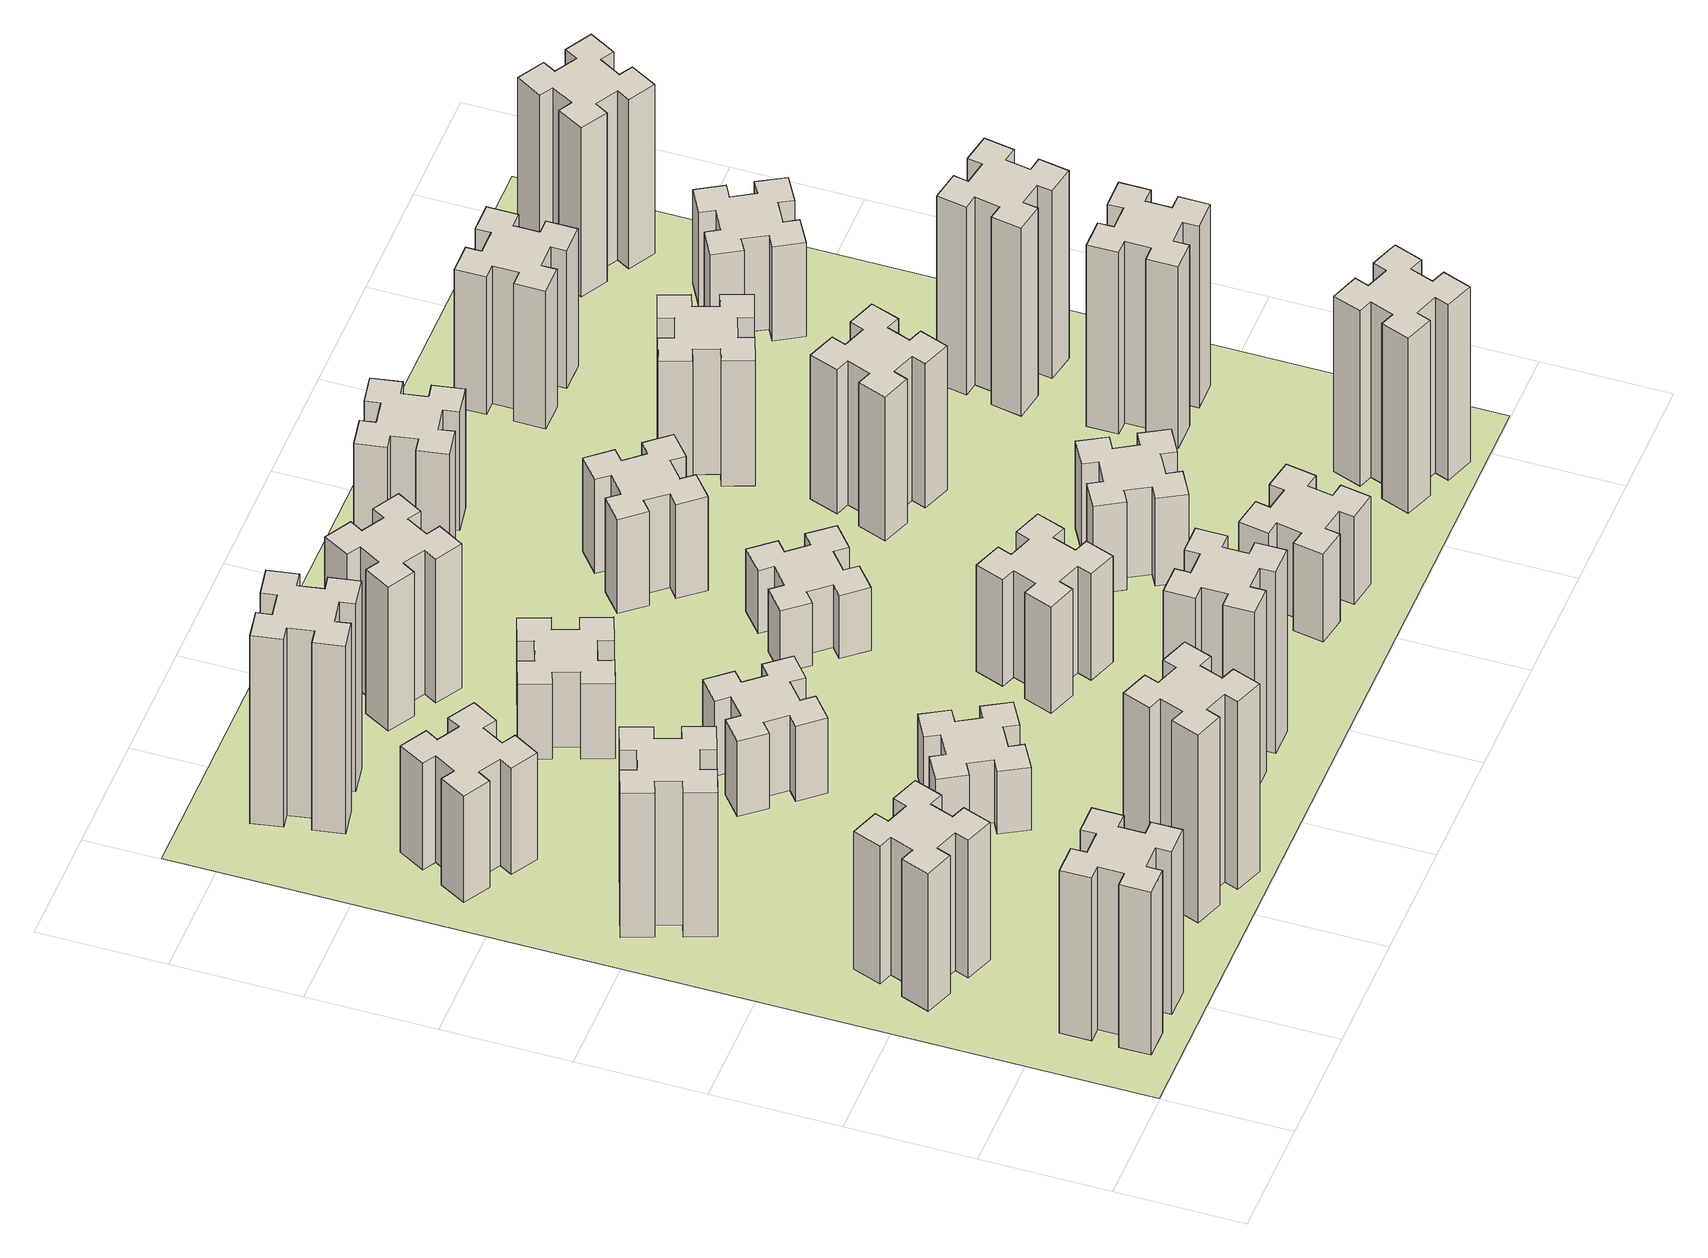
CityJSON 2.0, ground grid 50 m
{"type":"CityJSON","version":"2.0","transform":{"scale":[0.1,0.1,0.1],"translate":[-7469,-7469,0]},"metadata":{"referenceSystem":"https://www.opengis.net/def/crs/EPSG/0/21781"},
"CityObjects":{
"building1":{"type":"Building","attributes":{"class":"1000","function":"1000","usage":"1000","yearOfConstruction":2016,"roofType":"1000","measuredHeight":78,"storeysAboveGround":30,"storeysBelowGround":0},"geometry":[{"type":"Solid","lod":"1","boundaries":[[[[0,1,2,3,4,5,6,7,8,9,10,11,12,13,14,15,16,17,18,19]],[[17,16,20,21]],[[16,15,22,20]],[[15,14,23,22]],[[14,13,24,23]],[[13,12,25,24]],[[12,11,26,25]],[[11,10,27,26]],[[10,9,28,27]],[[9,8,29,28]],[[8,7,30,29]],[[7,6,31,30]],[[6,5,32,31]],[[5,4,33,32]],[[4,3,34,33]],[[3,2,35,34]],[[2,1,36,35]],[[1,0,37,36]],[[0,19,38,37]],[[19,18,39,38]],[[18,17,21,39]],[[24,25,26,27,28,29,30,31,32,33,34,35,36,37,38,39,21,20,22,23]]]]}]},
"building2":{"type":"Building","attributes":{"class":"1000","function":"1000","usage":"1000","yearOfConstruction":2016,"roofType":"1000","measuredHeight":66,"storeysAboveGround":30,"storeysBelowGround":0},"geometry":[{"type":"Solid","lod":"1","boundaries":[[[[40,41,42,43,44,45,46,47,48,49,50,51,52,53,54,55,56,57,58,59]],[[57,56,60,61]],[[56,55,62,60]],[[55,54,63,62]],[[54,53,64,63]],[[53,52,65,64]],[[52,51,66,65]],[[51,50,67,66]],[[50,49,68,67]],[[49,48,69,68]],[[48,47,70,69]],[[47,46,71,70]],[[46,45,72,71]],[[45,44,73,72]],[[44,43,74,73]],[[43,42,75,74]],[[42,41,76,75]],[[41,40,77,76]],[[40,59,78,77]],[[59,58,79,78]],[[58,57,61,79]],[[64,65,66,67,68,69,70,71,72,73,74,75,76,77,78,79,61,60,62,63]]]]}]},
"building3":{"type":"Building","attributes":{"class":"1000","function":"1000","usage":"1000","yearOfConstruction":2016,"roofType":"1000","measuredHeight":69,"storeysAboveGround":30,"storeysBelowGround":0},"geometry":[{"type":"Solid","lod":"1","boundaries":[[[[80,81,82,83,84,85,86,87,88,89,90,91,92,93,94,95,96,97,98,99]],[[97,96,100,101]],[[96,95,102,100]],[[95,94,103,102]],[[94,93,104,103]],[[93,92,105,104]],[[92,91,106,105]],[[91,90,107,106]],[[90,89,108,107]],[[89,88,109,108]],[[88,87,110,109]],[[87,86,111,110]],[[86,85,112,111]],[[85,84,113,112]],[[84,83,114,113]],[[83,82,115,114]],[[82,81,116,115]],[[81,80,117,116]],[[80,99,118,117]],[[99,98,119,118]],[[98,97,101,119]],[[104,105,106,107,108,109,110,111,112,113,114,115,116,117,118,119,101,100,102,103]]]]}]},
"building4":{"type":"Building","attributes":{"class":"1000","function":"1000","usage":"1000","yearOfConstruction":2016,"roofType":"1000","measuredHeight":51,"storeysAboveGround":30,"storeysBelowGround":0},"geometry":[{"type":"Solid","lod":"1","boundaries":[[[[120,121,122,123,124,125,126,127,128,129,130,131,132,133,134,135,136,137,138,139]],[[137,136,140,141]],[[136,135,142,140]],[[135,134,143,142]],[[134,133,144,143]],[[133,132,145,144]],[[132,131,146,145]],[[131,130,147,146]],[[130,129,148,147]],[[129,128,149,148]],[[128,127,150,149]],[[127,126,151,150]],[[126,125,152,151]],[[125,124,153,152]],[[124,123,154,153]],[[123,122,155,154]],[[122,121,156,155]],[[121,120,157,156]],[[120,139,158,157]],[[139,138,159,158]],[[138,137,141,159]],[[144,145,146,147,148,149,150,151,152,153,154,155,156,157,158,159,141,140,142,143]]]]}]},
"building5":{"type":"Building","attributes":{"class":"1000","function":"1000","usage":"1000","yearOfConstruction":2016,"roofType":"1000","measuredHeight":90,"storeysAboveGround":30,"storeysBelowGround":0},"geometry":[{"type":"Solid","lod":"1","boundaries":[[[[160,161,162,163,164,165,166,167,168,169,170,171,172,173,174,175,176,177,178,179]],[[177,176,180,181]],[[176,175,182,180]],[[175,174,183,182]],[[174,173,184,183]],[[173,172,185,184]],[[172,171,186,185]],[[171,170,187,186]],[[170,169,188,187]],[[169,168,189,188]],[[168,167,190,189]],[[167,166,191,190]],[[166,165,192,191]],[[165,164,193,192]],[[164,163,194,193]],[[163,162,195,194]],[[162,161,196,195]],[[161,160,197,196]],[[160,179,198,197]],[[179,178,199,198]],[[178,177,181,199]],[[184,185,186,187,188,189,190,191,192,193,194,195,196,197,198,199,181,180,182,183]]]]}]},
"building6":{"type":"Building","attributes":{"class":"1000","function":"1000","usage":"1000","yearOfConstruction":2016,"roofType":"1000","measuredHeight":90,"storeysAboveGround":30,"storeysBelowGround":0},"geometry":[{"type":"Solid","lod":"1","boundaries":[[[[200,201,202,203,204,205,206,207,208,209,210,211,212,213,214,215,216,217,218,219]],[[217,216,220,221]],[[216,215,222,220]],[[215,214,223,222]],[[214,213,224,223]],[[213,212,225,224]],[[212,211,226,225]],[[211,210,227,226]],[[210,209,228,227]],[[209,208,229,228]],[[208,207,230,229]],[[207,206,231,230]],[[206,205,232,231]],[[205,204,233,232]],[[204,203,234,233]],[[203,202,235,234]],[[202,201,236,235]],[[201,200,237,236]],[[200,219,238,237]],[[219,218,239,238]],[[218,217,221,239]],[[224,225,226,227,228,229,230,231,232,233,234,235,236,237,238,239,221,220,222,223]]]]}]},
"building7":{"type":"Building","attributes":{"class":"1000","function":"1000","usage":"1000","yearOfConstruction":2016,"roofType":"1000","measuredHeight":30,"storeysAboveGround":30,"storeysBelowGround":0},"geometry":[{"type":"Solid","lod":"1","boundaries":[[[[240,241,242,243,244,245,246,247,248,249,250,251,252,253,254,255,256,257,258,259]],[[257,256,260,261]],[[256,255,262,260]],[[255,254,263,262]],[[254,253,264,263]],[[253,252,265,264]],[[252,251,266,265]],[[251,250,267,266]],[[250,249,268,267]],[[249,248,269,268]],[[248,247,270,269]],[[247,246,271,270]],[[246,245,272,271]],[[245,244,273,272]],[[244,243,274,273]],[[243,242,275,274]],[[242,241,276,275]],[[241,240,277,276]],[[240,259,278,277]],[[259,258,279,278]],[[258,257,261,279]],[[264,265,266,267,268,269,270,271,272,273,274,275,276,277,278,279,261,260,262,263]]]]}]},
"building8":{"type":"Building","attributes":{"class":"1000","function":"1000","usage":"1000","yearOfConstruction":2016,"roofType":"1000","measuredHeight":36,"storeysAboveGround":30,"storeysBelowGround":0},"geometry":[{"type":"Solid","lod":"1","boundaries":[[[[280,281,282,283,284,285,286,287,288,289,290,291,292,293,294,295,296,297,298,299]],[[297,296,300,301]],[[296,295,302,300]],[[295,294,303,302]],[[294,293,304,303]],[[293,292,305,304]],[[292,291,306,305]],[[291,290,307,306]],[[290,289,308,307]],[[289,288,309,308]],[[288,287,310,309]],[[287,286,311,310]],[[286,285,312,311]],[[285,284,313,312]],[[284,283,314,313]],[[283,282,315,314]],[[282,281,316,315]],[[281,280,317,316]],[[280,299,318,317]],[[299,298,319,318]],[[298,297,301,319]],[[304,305,306,307,308,309,310,311,312,313,314,315,316,317,318,319,301,300,302,303]]]]}]},
"building9":{"type":"Building","attributes":{"class":"1000","function":"1000","usage":"1000","yearOfConstruction":2016,"roofType":"1000","measuredHeight":87,"storeysAboveGround":30,"storeysBelowGround":0},"geometry":[{"type":"Solid","lod":"1","boundaries":[[[[320,321,322,323,324,325,326,327,328,329,330,331,332,333,334,335,336,337,338,339]],[[337,336,340,341]],[[336,335,342,340]],[[335,334,343,342]],[[334,333,344,343]],[[333,332,345,344]],[[332,331,346,345]],[[331,330,347,346]],[[330,329,348,347]],[[329,328,349,348]],[[328,327,350,349]],[[327,326,351,350]],[[326,325,352,351]],[[325,324,353,352]],[[324,323,354,353]],[[323,322,355,354]],[[322,321,356,355]],[[321,320,357,356]],[[320,339,358,357]],[[339,338,359,358]],[[338,337,341,359]],[[344,345,346,347,348,349,350,351,352,353,354,355,356,357,358,359,341,340,342,343]]]]}]},
"building10":{"type":"Building","attributes":{"class":"1000","function":"1000","usage":"1000","yearOfConstruction":2016,"roofType":"1000","measuredHeight":36,"storeysAboveGround":30,"storeysBelowGround":0},"geometry":[{"type":"Solid","lod":"1","boundaries":[[[[360,361,362,363,364,365,366,367,368,369,370,371,372,373,374,375,376,377,378,379]],[[377,376,380,381]],[[376,375,382,380]],[[375,374,383,382]],[[374,373,384,383]],[[373,372,385,384]],[[372,371,386,385]],[[371,370,387,386]],[[370,369,388,387]],[[369,368,389,388]],[[368,367,390,389]],[[367,366,391,390]],[[366,365,392,391]],[[365,364,393,392]],[[364,363,394,393]],[[363,362,395,394]],[[362,361,396,395]],[[361,360,397,396]],[[360,379,398,397]],[[379,378,399,398]],[[378,377,381,399]],[[384,385,386,387,388,389,390,391,392,393,394,395,396,397,398,399,381,380,382,383]]]]}]},
"building11":{"type":"Building","attributes":{"class":"1000","function":"1000","usage":"1000","yearOfConstruction":2016,"roofType":"1000","measuredHeight":69,"storeysAboveGround":30,"storeysBelowGround":0},"geometry":[{"type":"Solid","lod":"1","boundaries":[[[[400,401,402,403,404,405,406,407,408,409,410,411,412,413,414,415,416,417,418,419]],[[417,416,420,421]],[[416,415,422,420]],[[415,414,423,422]],[[414,413,424,423]],[[413,412,425,424]],[[412,411,426,425]],[[411,410,427,426]],[[410,409,428,427]],[[409,408,429,428]],[[408,407,430,429]],[[407,406,431,430]],[[406,405,432,431]],[[405,404,433,432]],[[404,403,434,433]],[[403,402,435,434]],[[402,401,436,435]],[[401,400,437,436]],[[400,419,438,437]],[[419,418,439,438]],[[418,417,421,439]],[[424,425,426,427,428,429,430,431,432,433,434,435,436,437,438,439,421,420,422,423]]]]}]},
"building12":{"type":"Building","attributes":{"class":"1000","function":"1000","usage":"1000","yearOfConstruction":2016,"roofType":"1000","measuredHeight":51,"storeysAboveGround":30,"storeysBelowGround":0},"geometry":[{"type":"Solid","lod":"1","boundaries":[[[[440,441,442,443,444,445,446,447,448,449,450,451,452,453,454,455,456,457,458,459]],[[457,456,460,461]],[[456,455,462,460]],[[455,454,463,462]],[[454,453,464,463]],[[453,452,465,464]],[[452,451,466,465]],[[451,450,467,466]],[[450,449,468,467]],[[449,448,469,468]],[[448,447,470,469]],[[447,446,471,470]],[[446,445,472,471]],[[445,444,473,472]],[[444,443,474,473]],[[443,442,475,474]],[[442,441,476,475]],[[441,440,477,476]],[[440,459,478,477]],[[459,458,479,478]],[[458,457,461,479]],[[464,465,466,467,468,469,470,471,472,473,474,475,476,477,478,479,461,460,462,463]]]]}]},
"building13":{"type":"Building","attributes":{"class":"1000","function":"1000","usage":"1000","yearOfConstruction":2016,"roofType":"1000","measuredHeight":30,"storeysAboveGround":30,"storeysBelowGround":0},"geometry":[{"type":"Solid","lod":"1","boundaries":[[[[480,481,482,483,484,485,486,487,488,489,490,491,492,493,494,495,496,497,498,499]],[[497,496,500,501]],[[496,495,502,500]],[[495,494,503,502]],[[494,493,504,503]],[[493,492,505,504]],[[492,491,506,505]],[[491,490,507,506]],[[490,489,508,507]],[[489,488,509,508]],[[488,487,510,509]],[[487,486,511,510]],[[486,485,512,511]],[[485,484,513,512]],[[484,483,514,513]],[[483,482,515,514]],[[482,481,516,515]],[[481,480,517,516]],[[480,499,518,517]],[[499,498,519,518]],[[498,497,501,519]],[[504,505,506,507,508,509,510,511,512,513,514,515,516,517,518,519,501,500,502,503]]]]}]},
"building14":{"type":"Building","attributes":{"class":"1000","function":"1000","usage":"1000","yearOfConstruction":2016,"roofType":"1000","measuredHeight":42,"storeysAboveGround":30,"storeysBelowGround":0},"geometry":[{"type":"Solid","lod":"1","boundaries":[[[[520,521,522,523,524,525,526,527,528,529,530,531,532,533,534,535,536,537,538,539]],[[537,536,540,541]],[[536,535,542,540]],[[535,534,543,542]],[[534,533,544,543]],[[533,532,545,544]],[[532,531,546,545]],[[531,530,547,546]],[[530,529,548,547]],[[529,528,549,548]],[[528,527,550,549]],[[527,526,551,550]],[[526,525,552,551]],[[525,524,553,552]],[[524,523,554,553]],[[523,522,555,554]],[[522,521,556,555]],[[521,520,557,556]],[[520,539,558,557]],[[539,538,559,558]],[[538,537,541,559]],[[544,545,546,547,548,549,550,551,552,553,554,555,556,557,558,559,541,540,542,543]]]]}]},
"building15":{"type":"Building","attributes":{"class":"1000","function":"1000","usage":"1000","yearOfConstruction":2016,"roofType":"1000","measuredHeight":45,"storeysAboveGround":30,"storeysBelowGround":0},"geometry":[{"type":"Solid","lod":"1","boundaries":[[[[560,561,562,563,564,565,566,567,568,569,570,571,572,573,574,575,576,577,578,579]],[[577,576,580,581]],[[576,575,582,580]],[[575,574,583,582]],[[574,573,584,583]],[[573,572,585,584]],[[572,571,586,585]],[[571,570,587,586]],[[570,569,588,587]],[[569,568,589,588]],[[568,567,590,589]],[[567,566,591,590]],[[566,565,592,591]],[[565,564,593,592]],[[564,563,594,593]],[[563,562,595,594]],[[562,561,596,595]],[[561,560,597,596]],[[560,579,598,597]],[[579,578,599,598]],[[578,577,581,599]],[[584,585,586,587,588,589,590,591,592,593,594,595,596,597,598,599,581,580,582,583]]]]}]},
"building16":{"type":"Building","attributes":{"class":"1000","function":"1000","usage":"1000","yearOfConstruction":2016,"roofType":"1000","measuredHeight":57,"storeysAboveGround":30,"storeysBelowGround":0},"geometry":[{"type":"Solid","lod":"1","boundaries":[[[[600,601,602,603,604,605,606,607,608,609,610,611,612,613,614,615,616,617,618,619]],[[617,616,620,621]],[[616,615,622,620]],[[615,614,623,622]],[[614,613,624,623]],[[613,612,625,624]],[[612,611,626,625]],[[611,610,627,626]],[[610,609,628,627]],[[609,608,629,628]],[[608,607,630,629]],[[607,606,631,630]],[[606,605,632,631]],[[605,604,633,632]],[[604,603,634,633]],[[603,602,635,634]],[[602,601,636,635]],[[601,600,637,636]],[[600,619,638,637]],[[619,618,639,638]],[[618,617,621,639]],[[624,625,626,627,628,629,630,631,632,633,634,635,636,637,638,639,621,620,622,623]]]]}]},
"building17":{"type":"Building","attributes":{"class":"1000","function":"1000","usage":"1000","yearOfConstruction":2016,"roofType":"1000","measuredHeight":42,"storeysAboveGround":30,"storeysBelowGround":0},"geometry":[{"type":"Solid","lod":"1","boundaries":[[[[640,641,642,643,644,645,646,647,648,649,650,651,652,653,654,655,656,657,658,659]],[[657,656,660,661]],[[656,655,662,660]],[[655,654,663,662]],[[654,653,664,663]],[[653,652,665,664]],[[652,651,666,665]],[[651,650,667,666]],[[650,649,668,667]],[[649,648,669,668]],[[648,647,670,669]],[[647,646,671,670]],[[646,645,672,671]],[[645,644,673,672]],[[644,643,674,673]],[[643,642,675,674]],[[642,641,676,675]],[[641,640,677,676]],[[640,659,678,677]],[[659,658,679,678]],[[658,657,661,679]],[[664,665,666,667,668,669,670,671,672,673,674,675,676,677,678,679,661,660,662,663]]]]}]},
"building18":{"type":"Building","attributes":{"class":"1000","function":"1000","usage":"1000","yearOfConstruction":2016,"roofType":"1000","measuredHeight":69,"storeysAboveGround":30,"storeysBelowGround":0},"geometry":[{"type":"Solid","lod":"1","boundaries":[[[[680,681,682,683,684,685,686,687,688,689,690,691,692,693,694,695,696,697,698,699]],[[697,696,700,701]],[[696,695,702,700]],[[695,694,703,702]],[[694,693,704,703]],[[693,692,705,704]],[[692,691,706,705]],[[691,690,707,706]],[[690,689,708,707]],[[689,688,709,708]],[[688,687,710,709]],[[687,686,711,710]],[[686,685,712,711]],[[685,684,713,712]],[[684,683,714,713]],[[683,682,715,714]],[[682,681,716,715]],[[681,680,717,716]],[[680,699,718,717]],[[699,698,719,718]],[[698,697,701,719]],[[704,705,706,707,708,709,710,711,712,713,714,715,716,717,718,719,701,700,702,703]]]]}]},
"building19":{"type":"Building","attributes":{"class":"1000","function":"1000","usage":"1000","yearOfConstruction":2016,"roofType":"1000","measuredHeight":60,"storeysAboveGround":30,"storeysBelowGround":0},"geometry":[{"type":"Solid","lod":"1","boundaries":[[[[720,721,722,723,724,725,726,727,728,729,730,731,732,733,734,735,736,737,738,739]],[[737,736,740,741]],[[736,735,742,740]],[[735,734,743,742]],[[734,733,744,743]],[[733,732,745,744]],[[732,731,746,745]],[[731,730,747,746]],[[730,729,748,747]],[[729,728,749,748]],[[728,727,750,749]],[[727,726,751,750]],[[726,725,752,751]],[[725,724,753,752]],[[724,723,754,753]],[[723,722,755,754]],[[722,721,756,755]],[[721,720,757,756]],[[720,739,758,757]],[[739,738,759,758]],[[738,737,741,759]],[[744,745,746,747,748,749,750,751,752,753,754,755,756,757,758,759,741,740,742,743]]]]}]},
"building20":{"type":"Building","attributes":{"class":"1000","function":"1000","usage":"1000","yearOfConstruction":2016,"roofType":"1000","measuredHeight":84,"storeysAboveGround":30,"storeysBelowGround":0},"geometry":[{"type":"Solid","lod":"1","boundaries":[[[[760,761,762,763,764,765,766,767,768,769,770,771,772,773,774,775,776,777,778,779]],[[777,776,780,781]],[[776,775,782,780]],[[775,774,783,782]],[[774,773,784,783]],[[773,772,785,784]],[[772,771,786,785]],[[771,770,787,786]],[[770,769,788,787]],[[769,768,789,788]],[[768,767,790,789]],[[767,766,791,790]],[[766,765,792,791]],[[765,764,793,792]],[[764,763,794,793]],[[763,762,795,794]],[[762,761,796,795]],[[761,760,797,796]],[[760,779,798,797]],[[779,778,799,798]],[[778,777,781,799]],[[784,785,786,787,788,789,790,791,792,793,794,795,796,797,798,799,781,780,782,783]]]]}]},
"building21":{"type":"Building","attributes":{"class":"1000","function":"1000","usage":"1000","yearOfConstruction":2016,"roofType":"1000","measuredHeight":66,"storeysAboveGround":30,"storeysBelowGround":0},"geometry":[{"type":"Solid","lod":"1","boundaries":[[[[800,801,802,803,804,805,806,807,808,809,810,811,812,813,814,815,816,817,818,819]],[[817,816,820,821]],[[816,815,822,820]],[[815,814,823,822]],[[814,813,824,823]],[[813,812,825,824]],[[812,811,826,825]],[[811,810,827,826]],[[810,809,828,827]],[[809,808,829,828]],[[808,807,830,829]],[[807,806,831,830]],[[806,805,832,831]],[[805,804,833,832]],[[804,803,834,833]],[[803,802,835,834]],[[802,801,836,835]],[[801,800,837,836]],[[800,819,838,837]],[[819,818,839,838]],[[818,817,821,839]],[[824,825,826,827,828,829,830,831,832,833,834,835,836,837,838,839,821,820,822,823]]]]}]},
"building22":{"type":"Building","attributes":{"class":"1000","function":"1000","usage":"1000","yearOfConstruction":2016,"roofType":"1000","measuredHeight":87,"storeysAboveGround":30,"storeysBelowGround":0},"geometry":[{"type":"Solid","lod":"1","boundaries":[[[[840,841,842,843,844,845,846,847,848,849,850,851,852,853,854,855,856,857,858,859]],[[857,856,860,861]],[[856,855,862,860]],[[855,854,863,862]],[[854,853,864,863]],[[853,852,865,864]],[[852,851,866,865]],[[851,850,867,866]],[[850,849,868,867]],[[849,848,869,868]],[[848,847,870,869]],[[847,846,871,870]],[[846,845,872,871]],[[845,844,873,872]],[[844,843,874,873]],[[843,842,875,874]],[[842,841,876,875]],[[841,840,877,876]],[[840,859,878,877]],[[859,858,879,878]],[[858,857,861,879]],[[864,865,866,867,868,869,870,871,872,873,874,875,876,877,878,879,861,860,862,863]]]]}]},
"building23":{"type":"Building","attributes":{"class":"1000","function":"1000","usage":"1000","yearOfConstruction":2016,"roofType":"1000","measuredHeight":90,"storeysAboveGround":30,"storeysBelowGround":0},"geometry":[{"type":"Solid","lod":"1","boundaries":[[[[880,881,882,883,884,885,886,887,888,889,890,891,892,893,894,895,896,897,898,899]],[[897,896,900,901]],[[896,895,902,900]],[[895,894,903,902]],[[894,893,904,903]],[[893,892,905,904]],[[892,891,906,905]],[[891,890,907,906]],[[890,889,908,907]],[[889,888,909,908]],[[888,887,910,909]],[[887,886,911,910]],[[886,885,912,911]],[[885,884,913,912]],[[884,883,914,913]],[[883,882,915,914]],[[882,881,916,915]],[[881,880,917,916]],[[880,899,918,917]],[[899,898,919,918]],[[898,897,901,919]],[[904,905,906,907,908,909,910,911,912,913,914,915,916,917,918,919,901,900,902,903]]]]}]},
"building24":{"type":"Building","attributes":{"class":"1000","function":"1000","usage":"1000","yearOfConstruction":2016,"roofType":"1000","measuredHeight":45,"storeysAboveGround":30,"storeysBelowGround":0},"geometry":[{"type":"Solid","lod":"1","boundaries":[[[[920,921,922,923,924,925,926,927,928,929,930,931,932,933,934,935,936,937,938,939]],[[937,936,940,941]],[[936,935,942,940]],[[935,934,943,942]],[[934,933,944,943]],[[933,932,945,944]],[[932,931,946,945]],[[931,930,947,946]],[[930,929,948,947]],[[929,928,949,948]],[[928,927,950,949]],[[927,926,951,950]],[[926,925,952,951]],[[925,924,953,952]],[[924,923,954,953]],[[923,922,955,954]],[[922,921,956,955]],[[921,920,957,956]],[[920,939,958,957]],[[939,938,959,958]],[[938,937,941,959]],[[944,945,946,947,948,949,950,951,952,953,954,955,956,957,958,959,941,940,942,943]]]]}]},
"building25":{"type":"Building","attributes":{"class":"1000","function":"1000","usage":"1000","yearOfConstruction":2016,"roofType":"1000","measuredHeight":81,"storeysAboveGround":30,"storeysBelowGround":0},"geometry":[{"type":"Solid","lod":"1","boundaries":[[[[960,961,962,963,964,965,966,967,968,969,970,971,972,973,974,975,976,977,978,979]],[[977,976,980,981]],[[976,975,982,980]],[[975,974,983,982]],[[974,973,984,983]],[[973,972,985,984]],[[972,971,986,985]],[[971,970,987,986]],[[970,969,988,987]],[[969,968,989,988]],[[968,967,990,989]],[[967,966,991,990]],[[966,965,992,991]],[[965,964,993,992]],[[964,963,994,993]],[[963,962,995,994]],[[962,961,996,995]],[[961,960,997,996]],[[960,979,998,997]],[[979,978,999,998]],[[978,977,981,999]],[[984,985,986,987,988,989,990,991,992,993,994,995,996,997,998,999,981,980,982,983]]]]}]},
"landuse1":{"type":"LandUse","attributes":{"name":"plot1","function":"1010"},"geometry":[{"type":"MultiSurface","lod":"1","boundaries":[[[1000,1001,1002,1003]]]}]}
},
"vertices":[
[265,325,0],[265,225,0],[205,225,0],[205,105,0],[325,105,0],[325,165,0],[425,165,0],[425,105,0],[545,105,0],[545,225,0],[485,225,0],[485,325,0],[545,325,0],[545,445,0],[425,445,0],[425,385,0],[325,385,0],[325,445,0],[205,445,0],[205,325,0],[325,385,780],[325,445,780],[425,385,780],[425,445,780],[545,445,780],[545,325,780],[485,325,780],[485,225,780],[545,225,780],[545,105,780],[425,105,780],[425,165,780],[325,165,780],[325,105,780],[205,105,780],[205,225,780],[265,225,780],[265,325,780],[205,325,780],[205,445,780],
[289,1100,0],[255,1006,0],[199,1027,0],[157,914,0],[270,873,0],[291,929,0],[385,895,0],[364,839,0],[477,797,0],[518,910,0],[462,931,0],[496,1025,0],[552,1004,0],[593,1117,0],[480,1158,0],[460,1102,0],[366,1136,0],[387,1192,0],[274,1233,0],[233,1120,0],[366,1136,660],[387,1192,660],[460,1102,660],[480,1158,660],[593,1117,660],[552,1004,660],[496,1025,660],[462,931,660],[518,910,660],[477,797,660],[364,839,660],[385,895,660],[291,929,660],[270,873,660],[157,914,660],[199,1027,660],[255,1006,660],[289,1100,660],[233,1120,660],[274,1233,660],
[366,1835,0],[460,1869,0],[480,1813,0],[593,1854,0],[552,1967,0],[496,1946,0],[462,2040,0],[518,2060,0],[477,2173,0],[364,2132,0],[385,2076,0],[291,2042,0],[270,2098,0],[157,2057,0],[199,1944,0],[255,1965,0],[289,1871,0],[233,1850,0],[274,1737,0],[387,1779,0],[289,1871,690],[233,1850,690],[255,1965,690],[199,1944,690],[157,2057,690],[270,2098,690],[291,2042,690],[385,2076,690],[364,2132,690],[477,2173,690],[518,2060,690],[462,2040,690],[496,1946,690],[552,1967,690],[593,1854,690],[480,1813,690],[460,1869,690],[366,1835,690],[387,1779,690],[274,1737,690],
[277,2625,0],[364,2575,0],[334,2523,0],[438,2463,0],[498,2567,0],[446,2597,0],[496,2684,0],[548,2654,0],[608,2758,0],[504,2818,0],[474,2766,0],[387,2816,0],[417,2868,0],[313,2928,0],[253,2824,0],[305,2794,0],[255,2707,0],[203,2737,0],[143,2633,0],[247,2573,0],[255,2707,510],[203,2737,510],[305,2794,510],[253,2824,510],[313,2928,510],[417,2868,510],[387,2816,510],[474,2766,510],[504,2818,510],[608,2758,510],[548,2654,510],[496,2684,510],[446,2597,510],[498,2567,510],[438,2463,510],[334,2523,510],[364,2575,510],[277,2625,510],[247,2573,510],[143,2633,510],
[1029,360,0],[995,266,0],[939,287,0],[897,174,0],[1010,133,0],[1031,189,0],[1125,155,0],[1104,99,0],[1217,57,0],[1258,170,0],[1202,191,0],[1236,285,0],[1292,264,0],[1333,377,0],[1220,418,0],[1200,362,0],[1106,396,0],[1127,452,0],[1014,493,0],[973,380,0],[1106,396,900],[1127,452,900],[1200,362,900],[1220,418,900],[1333,377,900],[1292,264,900],[1236,285,900],[1202,191,900],[1258,170,900],[1217,57,900],[1104,99,900],[1125,155,900],[1031,189,900],[1010,133,900],[897,174,900],[939,287,900],[995,266,900],[1029,360,900],[973,380,900],[1014,493,900],
[592,3305,0],[575,3404,0],[634,3414,0],[613,3532,0],[495,3511,0],[505,3452,0],[407,3435,0],[397,3494,0],[278,3473,0],[299,3355,0],[358,3365,0],[376,3267,0],[317,3257,0],[337,3138,0],[456,3159,0],[445,3218,0],[544,3236,0],[554,3177,0],[672,3197,0],[651,3316,0],[544,3236,900],[554,3177,900],[445,3218,900],[456,3159,900],[337,3138,900],[317,3257,900],[376,3267,900],[358,3365,900],[299,3355,900],[278,3473,900],[397,3494,900],[407,3435,900],[505,3452,900],[495,3511,900],[613,3532,900],[634,3414,900],[575,3404,900],[592,3305,900],[651,3316,900],[672,3197,900],
[1204,1236,0],[1117,1186,0],[1087,1238,0],[983,1178,0],[1043,1074,0],[1095,1104,0],[1145,1017,0],[1093,987,0],[1153,883,0],[1257,943,0],[1227,995,0],[1314,1045,0],[1344,993,0],[1448,1053,0],[1388,1157,0],[1336,1127,0],[1286,1214,0],[1338,1244,0],[1278,1348,0],[1174,1288,0],[1286,1214,300],[1338,1244,300],[1336,1127,300],[1388,1157,300],[1448,1053,300],[1344,993,300],[1314,1045,300],[1227,995,300],[1257,943,300],[1153,883,300],[1093,987,300],[1145,1017,300],[1095,1104,300],[1043,1074,300],[983,1178,300],[1087,1238,300],[1117,1186,300],[1204,1236,300],[1174,1288,300],[1278,1348,300],
[1083,1972,0],[1006,1907,0],[968,1953,0],[876,1876,0],[953,1784,0],[999,1823,0],[1063,1746,0],[1017,1708,0],[1094,1616,0],[1186,1693,0],[1148,1739,0],[1224,1803,0],[1263,1757,0],[1355,1834,0],[1278,1926,0],[1232,1888,0],[1167,1964,0],[1213,2003,0],[1136,2095,0],[1044,2018,0],[1167,1964,360],[1213,2003,360],[1232,1888,360],[1278,1926,360],[1355,1834,360],[1263,1757,360],[1224,1803,360],[1148,1739,360],[1186,1693,360],[1094,1616,360],[1017,1708,360],[1063,1746,360],[999,1823,360],[953,1784,360],[876,1876,360],[968,1953,360],[1006,1907,360],[1083,1972,360],[1044,2018,360],[1136,2095,360],
[1865,325,0],[1865,425,0],[1925,425,0],[1925,545,0],[1805,545,0],[1805,485,0],[1705,485,0],[1705,545,0],[1585,545,0],[1585,425,0],[1645,425,0],[1645,325,0],[1585,325,0],[1585,205,0],[1705,205,0],[1705,265,0],[1805,265,0],[1805,205,0],[1925,205,0],[1925,325,0],[1805,265,870],[1805,205,870],[1705,265,870],[1705,205,870],[1585,205,870],[1585,325,870],[1645,325,870],[1645,425,870],[1585,425,870],[1585,545,870],[1705,545,870],[1705,485,870],[1805,485,870],[1805,545,870],[1925,545,870],[1925,425,870],[1865,425,870],[1865,325,870],[1925,325,870],[1925,205,870],
[1125,2716,0],[1031,2682,0],[1010,2738,0],[897,2697,0],[939,2584,0],[995,2605,0],[1029,2511,0],[973,2490,0],[1014,2377,0],[1127,2419,0],[1106,2475,0],[1200,2509,0],[1220,2453,0],[1333,2494,0],[1292,2607,0],[1236,2586,0],[1202,2680,0],[1258,2700,0],[1217,2813,0],[1104,2772,0],[1202,2680,360],[1258,2700,360],[1236,2586,360],[1292,2607,360],[1333,2494,360],[1220,2453,360],[1200,2509,360],[1106,2475,360],[1127,2419,360],[1014,2377,360],[973,2490,360],[1029,2511,360],[995,2605,360],[939,2584,360],[897,2697,360],[1010,2738,360],[1031,2682,360],[1125,2716,360],[1104,2772,360],[1217,2813,360],
[1186,3137,0],[1236,3224,0],[1288,3194,0],[1348,3298,0],[1244,3358,0],[1214,3306,0],[1127,3356,0],[1157,3408,0],[1053,3468,0],[993,3364,0],[1045,3334,0],[995,3247,0],[943,3277,0],[883,3173,0],[987,3113,0],[1017,3165,0],[1104,3115,0],[1074,3063,0],[1178,3003,0],[1238,3107,0],[1104,3115,690],[1074,3063,690],[1017,3165,690],[987,3113,690],[883,3173,690],[943,3277,690],[995,3247,690],[1045,3334,690],[993,3364,690],[1053,3468,690],[1157,3408,690],[1127,3356,690],[1214,3306,690],[1244,3358,690],[1348,3298,690],[1288,3194,690],[1236,3224,690],[1186,3137,690],[1238,3107,690],[1178,3003,690],
[1869,1200,0],[1835,1106,0],[1779,1127,0],[1737,1014,0],[1850,973,0],[1871,1029,0],[1965,995,0],[1944,939,0],[2057,897,0],[2098,1010,0],[2042,1031,0],[2076,1125,0],[2132,1104,0],[2173,1217,0],[2060,1258,0],[2040,1202,0],[1946,1236,0],[1967,1292,0],[1854,1333,0],[1813,1220,0],[1946,1236,510],[1967,1292,510],[2040,1202,510],[2060,1258,510],[2173,1217,510],[2132,1104,510],[2076,1125,510],[2042,1031,510],[2098,1010,510],[2057,897,510],[1944,939,510],[1965,995,510],[1871,1029,510],[1850,973,510],[1737,1014,510],[1779,1127,510],[1835,1106,510],[1869,1200,510],[1813,1220,510],[1854,1333,510],
[1972,1988,0],[1907,2064,0],[1953,2103,0],[1876,2195,0],[1784,2118,0],[1823,2072,0],[1746,2007,0],[1708,2053,0],[1616,1976,0],[1693,1884,0],[1739,1923,0],[1803,1846,0],[1757,1808,0],[1834,1716,0],[1926,1793,0],[1888,1839,0],[1964,1903,0],[2003,1857,0],[2095,1934,0],[2018,2026,0],[1964,1903,300],[2003,1857,300],[1888,1839,300],[1926,1793,300],[1834,1716,300],[1757,1808,300],[1803,1846,300],[1739,1923,300],[1693,1884,300],[1616,1976,300],[1708,2053,300],[1746,2007,300],[1823,2072,300],[1784,2118,300],[1876,2195,300],[1953,2103,300],[1907,2064,300],[1972,1988,300],[2018,2026,300],[2095,1934,300],
[2527,276,0],[2625,258,0],[2615,199,0],[2733,178,0],[2754,297,0],[2695,307,0],[2712,405,0],[2771,395,0],[2792,513,0],[2674,534,0],[2664,475,0],[2565,492,0],[2576,551,0],[2457,572,0],[2437,454,0],[2496,444,0],[2478,345,0],[2419,356,0],[2398,237,0],[2517,217,0],[2478,345,420],[2419,356,420],[2496,444,420],[2437,454,420],[2457,572,420],[2576,551,420],[2565,492,420],[2664,475,420],[2674,534,420],[2792,513,420],[2771,395,420],[2712,405,420],[2695,307,420],[2754,297,420],[2733,178,420],[2615,199,420],[2625,258,420],[2527,276,420],[2517,217,420],[2398,237,420],
[1988,2479,0],[2064,2543,0],[2103,2497,0],[2195,2574,0],[2118,2666,0],[2072,2628,0],[2007,2704,0],[2053,2743,0],[1976,2835,0],[1884,2758,0],[1923,2712,0],[1846,2647,0],[1808,2693,0],[1716,2616,0],[1793,2524,0],[1839,2563,0],[1903,2486,0],[1857,2448,0],[1934,2356,0],[2026,2433,0],[1903,2486,450],[1857,2448,450],[1839,2563,450],[1793,2524,450],[1716,2616,450],[1808,2693,450],[1846,2647,450],[1923,2712,450],[1884,2758,450],[1976,2835,450],[2053,2743,450],[2007,2704,450],[2072,2628,450],[2118,2666,450],[2195,2574,450],[2103,2497,450],[2064,2543,450],[1988,2479,450],[2026,2433,450],[1934,2356,450],
[1738,3465,0],[1756,3367,0],[1697,3357,0],[1717,3238,0],[1836,3259,0],[1825,3318,0],[1924,3336,0],[1934,3277,0],[2052,3297,0],[2031,3416,0],[1972,3405,0],[1955,3504,0],[2014,3514,0],[1993,3632,0],[1875,3611,0],[1885,3552,0],[1787,3535,0],[1777,3594,0],[1658,3573,0],[1679,3455,0],[1787,3535,570],[1777,3594,570],[1885,3552,570],[1875,3611,570],[1993,3632,570],[2014,3514,570],[1955,3504,570],[1972,3405,570],[2031,3416,570],[2052,3297,570],[1934,3277,570],[1924,3336,570],[1825,3318,570],[1836,3259,570],[1717,3238,570],[1697,3357,570],[1756,3367,570],[1738,3465,570],[1679,3455,570],[1658,3573,570],
[2607,895,0],[2694,945,0],[2724,893,0],[2828,953,0],[2768,1057,0],[2716,1027,0],[2666,1114,0],[2718,1144,0],[2658,1248,0],[2554,1188,0],[2584,1136,0],[2497,1086,0],[2467,1138,0],[2363,1078,0],[2423,974,0],[2475,1004,0],[2525,917,0],[2473,887,0],[2533,783,0],[2637,843,0],[2525,917,420],[2473,887,420],[2475,1004,420],[2423,974,420],[2363,1078,420],[2467,1138,420],[2497,1086,420],[2584,1136,420],[2554,1188,420],[2658,1248,420],[2718,1144,420],[2666,1114,420],[2716,1027,420],[2768,1057,420],[2828,953,420],[2724,893,420],[2694,945,420],[2607,895,420],[2637,843,420],[2533,783,420],
[2682,1871,0],[2716,1965,0],[2772,1944,0],[2813,2057,0],[2700,2098,0],[2680,2042,0],[2586,2076,0],[2607,2132,0],[2494,2173,0],[2453,2060,0],[2509,2040,0],[2475,1946,0],[2419,1967,0],[2377,1854,0],[2490,1813,0],[2511,1869,0],[2605,1835,0],[2584,1779,0],[2697,1737,0],[2738,1850,0],[2605,1835,690],[2584,1779,690],[2511,1869,690],[2490,1813,690],[2377,1854,690],[2419,1967,690],[2475,1946,690],[2509,2040,690],[2453,2060,690],[2494,2173,690],[2607,2132,690],[2586,2076,690],[2680,2042,690],[2700,2098,690],[2813,2057,690],[2772,1944,690],[2716,1965,690],[2682,1871,690],[2738,1850,690],[2697,1737,690],
[2586,2475,0],[2680,2509,0],[2700,2453,0],[2813,2494,0],[2772,2607,0],[2716,2586,0],[2682,2680,0],[2738,2700,0],[2697,2813,0],[2584,2772,0],[2605,2716,0],[2511,2682,0],[2490,2738,0],[2377,2697,0],[2419,2584,0],[2475,2605,0],[2509,2511,0],[2453,2490,0],[2494,2377,0],[2607,2419,0],[2509,2511,600],[2453,2490,600],[2475,2605,600],[2419,2584,600],[2377,2697,600],[2490,2738,600],[2511,2682,600],[2605,2716,600],[2584,2772,600],[2697,2813,600],[2738,2700,600],[2682,2680,600],[2716,2586,600],[2772,2607,600],[2813,2494,600],[2700,2453,600],[2680,2509,600],[2586,2475,600],[2607,2419,600],[2494,2377,600],
[3251,189,0],[3345,155,0],[3324,99,0],[3437,57,0],[3478,170,0],[3422,191,0],[3456,285,0],[3512,264,0],[3553,377,0],[3440,418,0],[3420,362,0],[3326,396,0],[3347,452,0],[3234,493,0],[3193,380,0],[3249,360,0],[3215,266,0],[3159,287,0],[3117,174,0],[3230,133,0],[3215,266,840],[3159,287,840],[3249,360,840],[3193,380,840],[3234,493,840],[3347,452,840],[3326,396,840],[3420,362,840],[3440,418,840],[3553,377,840],[3512,264,840],[3456,285,840],[3422,191,840],[3478,170,840],[3437,57,840],[3324,99,840],[3345,155,840],[3251,189,840],[3230,133,840],[3117,174,840],
[2805,3285,0],[2805,3385,0],[2865,3385,0],[2865,3505,0],[2745,3505,0],[2745,3445,0],[2645,3445,0],[2645,3505,0],[2525,3505,0],[2525,3385,0],[2585,3385,0],[2585,3285,0],[2525,3285,0],[2525,3165,0],[2645,3165,0],[2645,3225,0],[2745,3225,0],[2745,3165,0],[2865,3165,0],[2865,3285,0],[2745,3225,660],[2745,3165,660],[2645,3225,660],[2645,3165,660],[2525,3165,660],[2525,3285,660],[2585,3285,660],[2585,3385,660],[2525,3385,660],[2525,3505,660],[2645,3505,660],[2645,3445,660],[2745,3445,660],[2745,3505,660],[2865,3505,660],[2865,3385,660],[2805,3385,660],[2805,3285,660],[2865,3285,660],[2865,3165,660],
[3445,1165,0],[3445,1265,0],[3505,1265,0],[3505,1385,0],[3385,1385,0],[3385,1325,0],[3285,1325,0],[3285,1385,0],[3165,1385,0],[3165,1265,0],[3225,1265,0],[3225,1165,0],[3165,1165,0],[3165,1045,0],[3285,1045,0],[3285,1105,0],[3385,1105,0],[3385,1045,0],[3505,1045,0],[3505,1165,0],[3385,1105,870],[3385,1045,870],[3285,1105,870],[3285,1045,870],[3165,1045,870],[3165,1165,870],[3225,1165,870],[3225,1265,870],[3165,1265,870],[3165,1385,870],[3285,1385,870],[3285,1325,870],[3385,1325,870],[3385,1385,870],[3505,1385,870],[3505,1265,870],[3445,1265,870],[3445,1165,870],[3505,1165,870],[3505,1045,870],
[3267,1656,0],[3365,1638,0],[3355,1579,0],[3473,1558,0],[3494,1677,0],[3435,1687,0],[3452,1785,0],[3511,1775,0],[3532,1893,0],[3414,1914,0],[3404,1855,0],[3305,1872,0],[3316,1931,0],[3197,1952,0],[3177,1834,0],[3236,1824,0],[3218,1725,0],[3159,1736,0],[3138,1617,0],[3257,1597,0],[3218,1725,900],[3159,1736,900],[3236,1824,900],[3177,1834,900],[3197,1952,900],[3316,1931,900],[3305,1872,900],[3404,1855,900],[3414,1914,900],[3532,1893,900],[3511,1775,900],[3452,1785,900],[3435,1687,900],[3494,1677,900],[3473,1558,900],[3355,1579,900],[3365,1638,900],[3267,1656,900],[3257,1597,900],[3138,1617,900],
[3456,2707,0],[3406,2794,0],[3458,2824,0],[3398,2928,0],[3294,2868,0],[3324,2816,0],[3237,2766,0],[3207,2818,0],[3103,2758,0],[3163,2654,0],[3215,2684,0],[3265,2597,0],[3213,2567,0],[3273,2463,0],[3377,2523,0],[3347,2575,0],[3434,2625,0],[3464,2573,0],[3568,2633,0],[3508,2737,0],[3434,2625,450],[3464,2573,450],[3347,2575,450],[3377,2523,450],[3273,2463,450],[3213,2567,450],[3265,2597,450],[3215,2684,450],[3163,2654,450],[3103,2758,450],[3207,2818,450],[3237,2766,450],[3324,2816,450],[3294,2868,450],[3398,2928,450],[3458,2824,450],[3406,2794,450],[3456,2707,450],[3508,2737,450],[3568,2633,450],
[3337,3265,0],[3424,3215,0],[3394,3163,0],[3498,3103,0],[3558,3207,0],[3506,3237,0],[3556,3324,0],[3608,3294,0],[3668,3398,0],[3564,3458,0],[3534,3406,0],[3447,3456,0],[3477,3508,0],[3373,3568,0],[3313,3464,0],[3365,3434,0],[3315,3347,0],[3263,3377,0],[3203,3273,0],[3307,3213,0],[3315,3347,810],[3263,3377,810],[3365,3434,810],[3313,3464,810],[3373,3568,810],[3477,3508,810],[3447,3456,810],[3534,3406,810],[3564,3458,810],[3668,3398,810],[3608,3294,810],[3556,3324,810],[3506,3237,810],[3558,3207,810],[3498,3103,810],[3394,3163,810],[3424,3215,810],[3337,3265,810],[3307,3213,810],[3203,3273,810],
[5,3705,0],[3705,3705,0],[3705,5,0],[5,5,0]
]}
